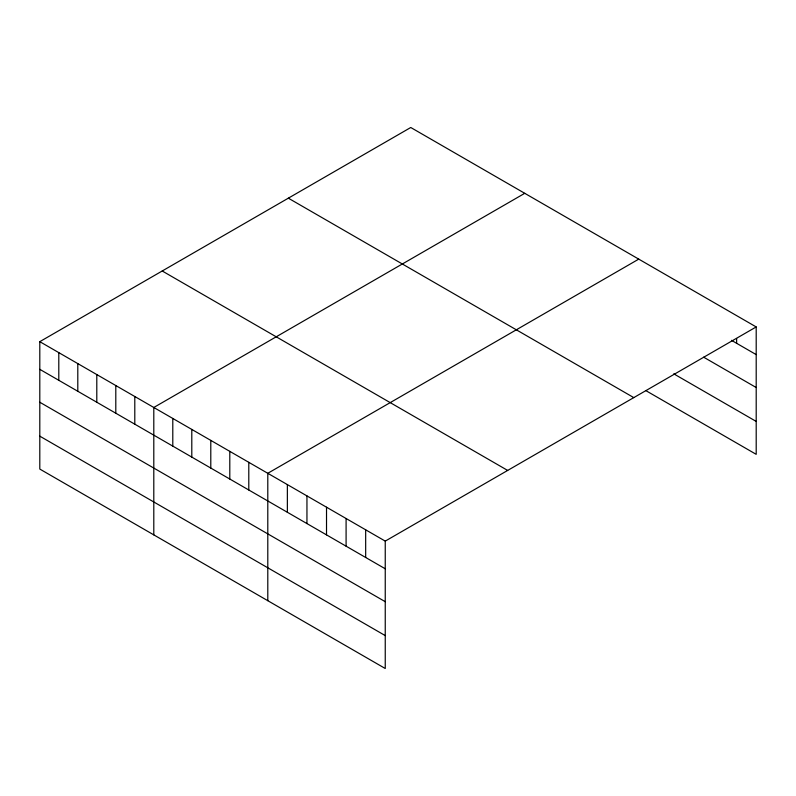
<?xml version="1.0" encoding="UTF-8"?>
<svg xmlns="http://www.w3.org/2000/svg" width="796" height="796" viewBox="0 0 796 796"><rect width="100%" height="100%" fill="white"/><g stroke="black" fill="none" stroke-linecap="round" stroke-linejoin="round"><path stroke-width="1.19" d="M39.8 341.663L385.244 541.111L385.244 668.501L39.8 469.063L39.8 341.663L410.756 127.499L756.2 326.937L756.2 454.337L645.964 390.687M524.753 193.309L153.797 407.482L153.797 534.882M638.75 259.128L267.794 473.292L267.794 600.691M385.244 541.111L756.2 326.937M731.474 340.33L756.2 354.608M703.654 357.185L756.2 387.523M673.774 373.841L756.2 421.422M288.341 198.174L633.785 397.612M162.215 270.988L507.659 470.426M39.8 369.334L385.244 568.782M39.8 402.249L385.244 601.686M39.8 436.158L385.244 635.596M736.628 338.499L736.628 343.305M365.672 529.808L365.672 557.479M346.091 518.504L346.091 546.175M326.519 507.201L326.519 534.872M306.948 495.898L306.948 523.569M287.366 484.595L287.366 512.266M248.79 462.327L248.79 489.998M229.795 451.362L229.795 479.033M210.791 440.387L210.791 468.058M191.796 429.422L191.796 457.093M172.792 418.447L172.792 446.118M134.793 396.507L134.793 424.188M115.798 385.543L115.798 413.214M96.794 374.578L96.794 402.249M77.799 363.603L77.799 391.274M58.795 352.638L58.795 380.309"/></g></svg>
